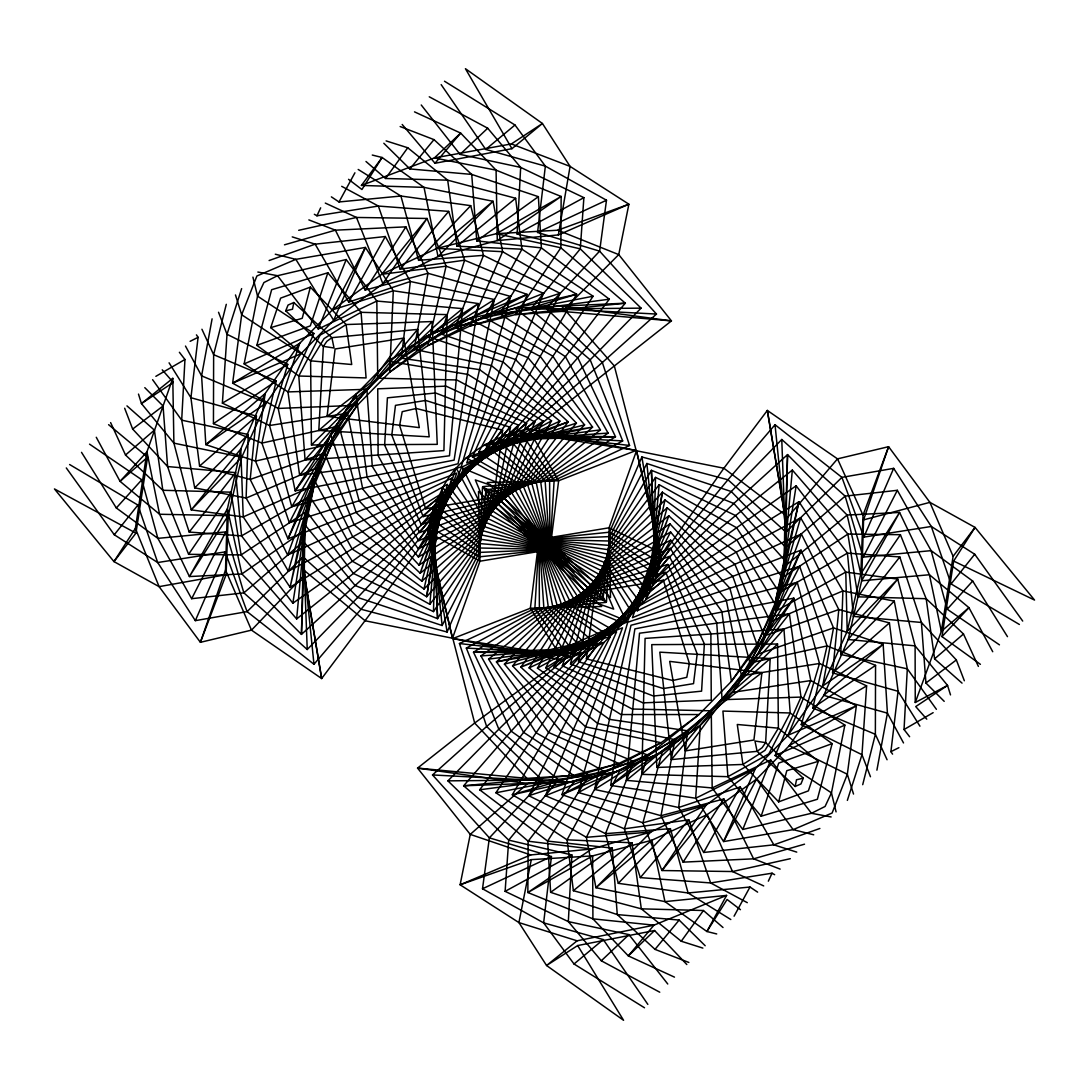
<?xml version="1.0" encoding="UTF-8"?>
<svg xmlns="http://www.w3.org/2000/svg" width="1089" height="1089" viewBox="0 0 1089 1089"><rect width="100%" height="100%" fill="white"/><g stroke="black" fill="none" stroke-linecap="round" stroke-linejoin="round"><path stroke-width="1.5" d="M284.474 244.821L335.398 230.174L405.884 226.852L427.977 273.298L414.065 349.31L491.343 365.536L559.882 421.103L515.151 490.023L499.021 502.043L487.464 518.337L419.034 565.123L359.111 500.749L339.006 426.058L261.918 443.087L213.444 423.635L213.635 354.687L226.294 304.321M804.526 844.179L753.602 858.826L683.116 862.148L661.023 815.702L674.935 739.69L597.657 723.464L529.118 667.897L573.849 598.977L589.979 586.957L601.536 570.663L669.966 523.877L729.889 588.251L749.994 662.942L827.082 645.913L875.556 665.365L875.365 734.313L862.706 784.679M303.6 569.901L365.114 620.771L452.507 638.222L427.8 531.881L433.245 509.298L442.787 487.586L481.134 534.862L542.785 547.699L538.783 539.164L547.699 542.676L531.772 483.094L484.782 444.652L592.579 427.119L485.381 449.621L506.344 439.657L528.873 433.436L671.437 320.901L561.556 306.132L614.332 365.945L636.139 450.451L528.356 429.052C493.412 435.804 459.585 455.175 442.787 487.586L426.67 596.758L443.386 492.555L433.79 513.845L428.317 536.251L321.663 678.556L303.6 569.901L304.076 523.782L313.251 478.234L330.743 434.32L356.035 394.354L388.433 361.221L426.725 336.188L527.076 294.37L466.718 462.948L568.186 421.851L503.377 362.174L426.725 336.188L469.4 318.573L576.68 294.234L485.381 449.621L443.386 492.555L290.082 587.27L243.228 516.907L240.764 449.022L265.185 393.497L299.706 343.334L332.431 309.875L381.749 274.305L437.043 248.319L496.461 233.672L557.799 230.215L628.884 204.201L618.743 254.608L562.183 311.386L515.614 314.558L470.271 325.897L427.854 345.608L389.739 372.139L357.328 405.271L295.187 490.853L278.199 408.429L299.706 343.334L232.638 383.178L278.199 408.429L357.328 405.271L331.873 443.754L287.972 538.851L255.479 461.083L265.185 393.497L205.835 444.652L255.479 461.083L331.873 443.754L314.122 485.558L290.082 587.27L313.251 478.234L352.169 549.06L426.67 596.758L481.134 534.862L495.059 498.34L531.772 483.094L592.579 427.119L540.416 356.566L469.4 318.573M915.25 702.5L941.345 631.293L953.106 556.343L929.897 502.356L888.597 446.681L863.019 515.179L860.841 573.876L847.201 631.252L822.685 685.975L788.041 735.252L755.33 768.711L706.108 805.166L650.909 831.955L586.399 837.305L512.32 794.766L548.584 732.434L604 642.51L645.981 599.576L655.687 579.076L661.186 556.955L723.886 468.229L767.337 410.444L785.496 519.889L785.033 566.103L775.79 611.147L845.772 572.093L897.744 579.117L915.1 645.859L915.25 702.5L947.553 685.43L950.506 694.905M863.019 515.179L837.509 458.864L767.337 410.444L784.87 514.634L784.284 559.787L774.919 603.823L757.046 644.593L731.386 681.415L698.988 714.547L610.684 785.414L695.708 798.237L755.33 768.711L723.6 841.579L793.146 829.641L832.105 813.02L847.324 774.252L856.362 705.822L810.801 680.571L732.693 692.332L700.281 725.465L662.194 752.159L619.655 770.808L574.243 781.643L527.539 783.644L417.563 768.099L474.668 723.055L560.631 659.784L583.119 653.277L604 642.51L496.421 661.881L548.584 732.434L618.77 763.484L661.077 742.725L698.988 714.547L620.975 714.547L545.793 667.856L581.376 594.049L594.131 581.798L670.252 548.312L716.712 622.581L722.116 699.71L801.014 697.083L844.86 725.097L831.452 792.86L825.081 806.459L811.455 813.292L742.78 829.464L712.165 787.946L711.267 710.804L632.164 709.034L554.11 667.067L584.888 591.259L596.84 578.232L670.688 540.158L721.83 611.419L731.386 681.415L793.813 598.147L810.801 680.571L788.041 735.252L856.362 705.822L789.294 745.666L756.569 779.125L707.237 814.572L651.889 840.204L592.607 855.886L531.296 859.643L460.116 884.799L470.257 834.392L527.539 783.644M172.783 378.332L146.947 451.84L135.39 528.396L159.103 586.644L200.403 642.319L226.09 574.679L228.227 515.696L241.744 457.257L191.256 509.883L240.764 449.022L227.41 508.781L225.518 569.983L251.491 630.136L321.663 678.556L304.226 575.155L304.825 530.098L314.122 485.558L243.228 516.907L191.256 509.883L173.9 443.141L172.783 378.332L141.447 403.57L173.9 443.141L241.744 457.257L266.301 402.903L300.959 353.734L333.67 320.275L382.879 283.712L438.023 256.568L497.278 240.587L558.371 234.925L628.884 204.201L570.078 166.413L511.394 143.925L434.361 157.946L361.425 185.429L382.103 157.497L424.029 187.376L493.058 201.274L502.601 251.695L470.271 325.897L576.68 294.234L502.601 251.695L437.043 248.319L493.058 201.274L438.023 256.568L424.029 187.376L361.425 185.429M447.157 314.626L443.917 450.601L305.056 459.926L298.794 376.018L320.18 335.058L361.085 312.325L447.157 314.626L372.574 383.981L305.056 459.926M641.843 774.374L645.083 638.399L783.944 629.074L790.206 712.982L768.82 753.942L727.915 776.675L641.843 774.374L716.426 705.019L783.944 629.074M126.964 405.884L154.393 430.141L162.819 490.281L188.601 554.315L241.105 554.927L306.526 511.381L353.394 573.44L433.476 611.61L436.321 504.724L479.609 543.588L542.458 548.761L532.848 533.624L548.761 542.322L540.62 481.215L498.925 440.718L565.409 356.648L609.336 299.203L541.369 247.897L476.764 240.914L471.728 174.417L433.98 139.623L400.167 126.542M688.833 962.458L655.02 949.377L617.272 914.583L612.236 848.086L547.631 841.103L479.664 789.797L523.591 732.353L590.075 648.282L548.38 607.785L540.239 546.678L556.152 555.376L546.542 540.239L609.391 545.412L652.679 584.276L655.524 477.39L735.606 515.56L782.474 577.619L847.895 534.073L900.399 534.685L926.181 598.719L934.607 658.859L962.036 683.116M785.496 519.889L837.509 458.864L888.597 446.681L863.577 519.875L861.658 580.777L848.181 639.502L823.801 695.381L789.294 745.666L847.324 774.252L853.531 794.058M152.596 379.68L181.686 420.163L248.251 434.525L246.114 498.068L288.34 571.194L352.741 536.85L447.28 484.469L482.318 530.602L543.003 547.195L540.457 540.729L547.182 542.907L527.457 484.442L478.697 452.343L527.974 357.668L560.154 293.268L483.475 255.357L418.598 260.339L400.902 196.02L358.186 169.462M936.404 709.32L907.314 668.837L840.749 654.475L842.886 590.932L800.66 517.806L736.259 552.15L641.72 604.531L606.682 558.398L545.997 541.805L548.543 548.271L541.818 546.093L561.543 604.558L610.303 636.657L561.026 731.332L528.846 795.732L605.525 833.643L670.402 828.661L688.098 892.98L730.814 919.538M81.525 452.343L116.319 507.964L157.864 538.361L225.818 531.895L243.868 592.865L307.234 649.52L357.723 597.466L431.244 519.194L479.214 552.409L542.268 549.836L514.838 516.812L549.85 542.091L549.618 480.412L513.477 435.11L590.17 359.792L641.094 308.146L580.287 248.877L517.125 234.026L520.665 167.393L487.695 128.216L429.257 96.798M1007.475 636.657L972.681 581.036L931.136 550.639L863.182 557.105L845.132 496.135L781.766 439.48L731.277 491.534L657.756 569.806L609.786 536.591L546.732 539.164L574.162 572.188L539.15 546.909L539.382 608.588L575.523 653.89L498.83 729.208L447.906 780.854L508.713 840.123L571.875 854.974L568.335 921.607L601.305 960.784L659.743 992.202M179.386 352.278L184.953 359.493L181.686 420.163L194.713 487.858L246.114 498.068L318.655 467.249L352.741 536.85L424.002 589.04L482.318 530.602L496.434 499.62L527.457 484.442L584.575 424.86L527.974 357.668L455.256 327.571L483.475 255.357L470.707 205.658L400.902 196.02L339.019 201.969L331.383 196.864M318.805 430.441L323.365 346.37L326.877 341.32L331.886 337.658L417.632 329.395L429.189 436.839L318.805 430.441L372.234 383.668L417.632 329.395M770.195 658.559L765.635 742.63L762.123 747.68L757.114 751.342L671.369 759.605L659.811 652.161L770.195 658.559L716.766 705.332L671.369 759.605M909.614 736.722L904.047 729.507L907.314 668.837L894.287 601.142L842.886 590.932L770.345 621.751L736.259 552.15L664.998 499.96L606.682 558.398L592.566 589.38L561.543 604.558L504.425 664.14L561.026 731.332L633.744 761.429L605.525 833.643L618.293 883.342L688.098 892.98L749.981 887.031L757.617 892.136M269.119 260.53L315.157 244.167L385.315 236.531L410.349 281.493L401.351 358.199L479.541 369.634L551.551 420.858L511.313 492.364L497.796 503.826L419.701 532.575L378.128 455.57L377.747 388.814L446.027 386.146L526.64 423.226L500.79 500.749L489.696 514.484L418.407 556.996L362.773 489.043L347.514 413.248L269.514 425.513L222.387 403.121L227.016 334.296L241.649 288.612M819.881 828.47L773.843 844.833L703.685 852.469L678.651 807.507L687.649 730.801L609.459 719.366L537.449 668.142L577.687 596.636L591.204 585.174L669.299 556.425L710.872 633.43L711.253 700.186L642.973 702.854L562.36 665.774L588.21 588.251L599.304 574.516L670.593 532.004L726.227 599.957L741.486 675.752L819.486 663.487L866.613 685.879L861.984 754.704L847.351 800.388M667.761 984.007L628.966 934.621L568.335 921.607L505.119 891.346L508.713 840.123L558.33 779.86L498.83 729.208L466.337 648.091L539.382 608.588L603.007 599.127L609.786 536.591L646.866 463.492L731.277 491.534L785.754 547.304L845.132 496.135L897.336 490.309L931.136 550.639L947.212 609.227L999.457 644.851M421.239 104.993L460.034 154.379L520.665 167.393L583.881 197.654L580.287 248.877L530.67 309.14L590.17 359.792L622.663 440.909L549.618 480.412L485.993 489.873L479.214 552.409L442.134 625.508L357.723 597.466L303.246 541.696L243.868 592.865L191.664 598.691L157.864 538.361L141.788 479.773L89.543 444.149M257.862 272.046L277.545 275.708L318.274 329.014L376.835 301.054L462.566 308.636L449.485 455.787L299.625 475.24L287.986 391.917L313.904 333.479L257.548 296.14L252.92 277.11M831.138 816.954L811.455 813.292L770.726 759.986L712.165 787.946L626.434 780.364L639.515 633.213L789.375 613.76L801.014 697.083L775.096 755.521L831.452 792.86L836.08 811.89M144.796 387.657L163.064 405.993L167.597 466.541L189.214 532.058L241.554 535.883L309.616 496.448L352.387 561.271L429.828 604.3L439.534 497.755L480.235 539.205L542.608 548.23L536.428 536.959L548.216 542.485L536.169 482.019L491.942 444.176L552.926 356.226L593.097 296.222L521.93 249.19L456.985 246.196L447.674 180.161L407.749 147.764L386.119 140.903M702.881 948.097L681.251 941.236L641.326 908.839L632.015 842.804L567.07 839.81L495.903 792.778L536.074 732.774L597.058 644.824L552.831 606.981L540.784 546.515L552.572 552.041L546.392 540.77L608.765 549.795L649.466 591.245L659.172 484.7L736.613 527.729L779.384 592.552L847.446 553.117L899.786 556.942L921.403 622.459L925.936 683.007L944.204 701.343M110.615 422.6L125.521 455.011L162.819 490.281L231.031 492.174L241.105 554.927L296.657 618.933L306.526 511.381M782.474 577.619L792.343 470.067L847.895 534.073L857.969 596.826L926.181 598.719L963.479 633.989L978.385 666.4M169.081 362.828L190.929 397.716L256.432 416.134L250.198 479.446L287.646 555.022L354.088 524.694L451.785 478.194L483.775 526.409L543.248 546.705L541.696 541.886L546.692 543.166L523.237 486.048L472.503 457.012L515.601 359.547L543.588 293.309L464.608 260.203L400.167 269.16L378.359 206.052L341.701 186.328M919.919 726.172L898.071 691.284L832.568 672.866L838.802 609.554L801.354 533.978L734.912 564.306L637.215 610.806L605.225 562.591L545.752 542.295L547.304 547.114L542.308 545.834L565.763 602.952L616.497 631.988L573.399 729.453L545.412 795.691L624.392 828.797L688.833 819.84L710.641 882.948L747.299 902.672M441.154 84.615L485.708 149.424L545.358 166.141L606.491 200.226L599.617 251.151L546.229 308.282L602.353 362.501L629.551 445.469L554.138 480.44L482.985 486.592L550.408 542.023L554.138 480.44L520.991 432.973L602.353 362.501L656.476 314.054L599.617 251.151L537.558 232.461L545.358 166.141L514.988 125.017L444.489 81.226M647.846 1004.385L603.292 939.576L543.642 922.859L482.509 888.774L489.383 837.849L542.771 780.718L486.647 726.499L459.449 643.531L534.862 608.56L606.015 602.408L538.592 546.977L534.862 608.56L568.009 656.027L486.647 726.499L432.524 774.946L489.383 837.849L551.442 856.539L543.642 922.859L574.012 963.983L644.511 1007.774M196.428 334.868L198.089 337.331L190.929 397.716L199.573 466.092L250.198 479.446L324.549 453.106L354.088 524.694L421.838 581.186L483.775 526.409L497.537 500.654L523.237 486.048L576.435 423.104L515.601 359.547L441.072 333.969L464.608 260.203L448.668 211.389L378.359 206.052L316.953 215.799L314.353 214.288M327.081 416.379L335.085 348.984L403.624 338.107L419.319 427.623L327.081 416.379L370.995 382.511L403.624 338.107M761.919 672.621L753.915 740.016L685.376 750.893L669.681 661.377L761.919 672.621L718.005 706.489L685.376 750.893M892.572 754.133L890.911 751.669L898.071 691.284L889.427 622.908L838.802 609.554L764.451 635.894L734.912 564.306L667.162 507.814L605.225 562.591L591.463 588.346L565.763 602.952L512.565 665.896L573.399 729.453L647.928 755.031L624.392 828.797L640.332 877.611L710.641 882.948L772.047 873.201L774.647 874.712M538.034 547.018L530.357 608.261L560.1 655.401C609.527 644.634 652.352 603.088 660.669 552.586L636.493 450.778L723.886 468.229L784.87 514.634M550.966 541.982L558.643 480.739L528.356 429.052M502.614 430.114L493.848 497.21L425.649 508.808L399.609 425.472L402.222 411.669L416.229 408.484L502.614 430.114L467.235 472.354L425.649 508.808M586.386 658.886L595.152 591.79L663.351 580.192L689.391 663.528L686.778 677.331L672.771 680.516L586.386 658.886L621.765 616.646L663.351 580.192M226.09 574.679L159.103 586.644L113.964 561.597L135.948 533.134L147.587 457.162L108.601 424.669M980.399 664.331L941.985 636.616L953.665 561.08L975.036 527.403L929.897 502.356L863.577 519.875M124.663 408.239L132.654 429.052L167.597 466.541L235.537 472.626L241.554 535.883L292.859 603.211L309.616 496.448M779.384 592.552L796.141 485.789L847.446 553.117L853.463 616.374L921.403 622.459L956.346 659.948L964.337 680.761M558.371 234.925L570.078 166.413L542.431 123.493L465.425 68.702L511.953 148.676L542.431 123.493L511.394 143.925M212.096 318.832L201.588 375.855L205.835 444.652L266.301 402.903L201.588 375.855L185.484 346.057M876.904 770.168L887.412 713.145L883.165 644.348L833.521 627.917L758.175 654.013L732.693 692.332L793.813 598.147L634.887 628.884L610.684 785.414L700.281 725.465L695.708 798.237L723.6 841.579L756.569 779.125L793.146 829.641L813.701 834.787M293.812 302.524L292.505 309.235L285.713 310.801L323.365 346.37L334.024 347.99L331.886 337.658L293.812 302.524L288.041 305.056L285.713 310.801M795.188 786.476L796.495 779.765L803.287 778.199L765.635 742.63L754.976 741.01L757.114 751.342L795.188 786.476L800.96 783.944L803.287 778.199M510.469 427.324L496.285 499.483L423.145 516.608L391.809 435.069L395.47 405.367L425.676 400.439L510.469 427.324L467.467 472.585L423.145 516.608M531.296 859.643L518.922 922.587L546.569 965.507L623.575 1020.298L577.674 945.551L546.569 965.507L577.102 940.814L653.931 925.174L726.594 895.403L706.897 931.503L664.971 901.624L595.942 887.726L586.399 837.305L619.655 770.808L512.32 794.766L618.77 763.484L573.495 775.327L463.642 785.809L528.151 841.212L591.776 848.984L650.909 831.955L595.942 887.726L651.889 840.204L664.971 901.624L726.594 895.403M578.531 661.676L592.715 589.517L665.855 572.392L697.191 653.931L693.53 683.633L663.324 688.561L578.531 661.676L621.533 616.415L665.855 572.392M244.14 363.903L257.548 296.14L263.919 282.541L277.545 275.708L346.22 259.536L376.835 301.054L377.733 378.196L456.836 379.966L534.89 421.933L504.112 497.741L492.16 510.768L418.312 548.842L367.17 477.581L356.035 394.354L295.187 490.853L454.113 460.116L478.316 303.586L393.292 290.763L332.431 309.875L365.4 247.421L393.292 290.763L389.739 372.139L478.316 303.586L388.433 361.221L468.025 374.453L543.207 421.144L507.624 494.951L494.869 507.202L418.748 540.688L372.288 466.419L366.884 389.29L287.986 391.917L244.14 363.903L313.904 333.479M292.247 236.885L315.157 244.167L348.698 302.075L410.349 281.493L494.365 299.529L479.541 369.634L458.006 463.737L291.757 506.698L269.514 425.513L287.755 364.393L227.016 334.296L218.535 312.257M796.753 852.115L773.843 844.833L740.302 786.925L678.651 807.507L594.635 789.471L609.459 719.366L630.994 625.263L797.243 582.302L819.486 663.487L801.245 724.607L861.984 754.704L870.465 776.743M775.79 611.147L798.918 501.73L736.831 539.94L645.981 599.576L662.33 492.242L736.831 539.94L774.919 603.823L798.918 501.73L845.772 572.093L847.201 631.252L897.744 579.117L848.181 639.502L915.1 645.859L947.553 685.43L915.726 706.584L926.78 719.162M424.002 589.04L447.28 484.469M641.72 604.531L664.998 499.96M201.928 329.246L213.635 354.687L276.211 381L261.918 443.087L289.347 522.72L359.111 500.749L461.246 466.773L491.343 365.536L510.632 296.439L427.977 273.298L365.142 290.069L335.398 230.174L308.854 219.896M887.072 759.754L875.365 734.313L812.789 708L827.082 645.913L799.653 566.28L729.889 588.251L627.754 622.227L597.657 723.464L578.368 792.561L661.023 815.702L723.858 798.931L753.602 858.826L780.146 869.104M310.351 287.128L302.225 318.301L270.725 327.639L310.61 360.827L351.72 364.516L346.084 324.549L310.351 287.128L280.622 298.127L270.725 327.639M778.649 801.872L786.775 770.699L818.275 761.361L778.39 728.173L737.28 724.484L742.916 764.451L778.649 801.872L808.378 790.873L818.275 761.361M518.5 425.023L498.34 501.403L485.49 522.312L420.177 573.195L356.212 512.647L330.743 434.32L287.972 538.851L456.781 473.116L420.177 573.195L456.155 467.916L485.49 522.312L543.52 546.229L542.649 542.771L546.215 543.465L519.14 487.913L466.106 457.748L568.186 421.851L519.14 487.913L498.394 501.457L421.171 524.544L384.635 445.115L387.412 397.839L435.614 392.979L518.5 425.023L467.385 472.503L421.171 524.544M790.315 858.69L732.502 871.54L661.962 870.533L706.108 805.166L642.918 822.808L561.924 794.63L661.077 742.725L585.623 726.826L520.814 667.149L569.86 601.087L590.606 587.543L667.829 564.456L704.365 643.885L701.588 691.161L653.386 696.021L570.5 663.977L590.66 587.597L603.51 566.688L668.823 515.805L732.788 576.353L757.046 644.593L801.028 550.149L833.521 627.917L822.685 685.975L883.165 644.348L823.801 695.381L887.412 713.145L903.516 742.943M256.854 345.363L271.624 289.728L327.843 272.781L361.085 312.325L366.081 377.924L298.794 376.018L256.854 345.363L310.324 325.87L327.843 272.781M832.146 743.637L817.376 799.272L761.157 816.219L727.915 776.675L722.919 711.076L790.206 712.982L832.146 743.637L778.676 763.13L761.157 816.219M421.838 581.186L451.785 478.194M637.215 610.806L667.162 507.814M288.34 571.194L318.655 467.249M770.345 621.751L800.66 517.806M225.518 569.983L200.403 642.319L251.491 630.136L304.226 575.155M287.646 555.022L324.549 453.106M764.451 635.894L801.354 533.978M318.274 329.014L346.22 259.536M742.78 829.464L770.726 759.986M758.175 654.013L801.028 550.149L732.788 576.353L632.437 617.667L668.823 515.805L631.811 612.467L603.51 566.688L545.48 542.771L546.351 546.229L542.785 545.535L569.86 601.087L621.873 622.636L520.814 667.149L622.5 627.836L585.623 726.826L561.924 794.63L662.194 752.159L642.918 822.808L661.962 870.533L707.237 814.572L732.502 871.54L763.702 885.915M69.614 464.527L137.895 505.065L157.701 562.537L195.339 620.648L247.08 611.623L303.069 556.928L361.044 609.241L447.116 632.015L479.432 556.819L482.495 487.096L542.227 550.381L479.432 556.819L429.406 526.613L361.044 609.241L313.972 664.263L247.08 611.623L225.151 551.892L157.701 562.537L114.277 534.753L66.293 467.93M1019.386 624.473L951.105 583.935L931.299 526.463L893.661 468.352L841.92 477.377L785.931 532.072L727.956 479.759L641.884 456.985L609.568 532.181L606.505 601.904L546.773 538.619L609.568 532.181L659.594 562.387L727.956 479.759L775.028 424.737L841.92 477.377L863.849 537.108L931.299 526.463L974.723 554.247L1022.707 621.07M195.339 620.648L225.151 551.892M863.849 537.108L893.661 468.352M419.034 565.123L461.668 467.167L559.882 421.103M669.966 523.877L627.332 621.833L529.118 667.897M316.953 215.799L320.67 207.822M768.33 881.178L772.047 873.201M191.664 598.691L225.818 531.895M863.182 557.105L897.336 490.309M289.347 522.72L339.006 426.058M418.407 556.996L463.574 468.951L551.551 420.858M670.593 532.004L625.426 620.049L537.449 668.142M749.994 662.942L799.653 566.28M339.019 201.969L354.919 172.811M429.828 604.3L480.235 539.205L493.371 496.761L536.169 482.019L600.42 429.856L552.926 356.226L484.7 317.43L521.93 249.19L515.642 198.28L447.674 180.161L385.56 178.487L365.986 161.485M659.172 484.7L608.765 549.795L595.629 592.239L552.831 606.981L488.58 659.144L536.074 732.774L604.3 771.57L567.07 839.81L573.359 890.72L641.326 908.839L703.44 910.513L723.014 927.515M734.081 916.189L749.981 887.031M348.698 302.075L385.315 236.531M703.685 852.469L740.302 786.925M291.757 506.698L347.514 413.248M418.312 548.842L465.085 470.353L543.207 421.144M670.688 540.158L623.915 618.647L545.793 667.856M741.486 675.752L797.243 582.302M433.476 611.61L479.609 543.588L491.343 494.869L540.62 481.215L608.07 433.082L565.409 356.648L499.837 313.727L541.369 247.897L538.374 196.673L471.728 174.417L409.859 168.931L383.818 143.258M655.524 477.39L609.391 545.412L597.657 594.131L548.38 607.785L480.93 655.918L523.591 732.353L589.163 775.273L547.631 841.103L550.626 892.327L617.272 914.583L679.141 920.069L705.182 945.742M365.142 290.069L405.884 226.852M683.116 862.148L723.858 798.931M135.39 528.396L113.964 561.597L54.45 488.934L135.948 533.134M188.601 554.315L231.031 492.174M857.969 596.826L900.399 534.685M418.748 540.688L466.201 471.387L534.89 421.933M670.252 548.312L622.799 617.613L554.11 667.067M385.56 178.487L407.749 147.764M681.251 941.236L703.44 910.513M953.106 556.343L975.036 527.403L1034.55 600.066L953.665 561.08M189.214 532.058L235.537 472.626M853.463 616.374L899.786 556.942M299.625 475.24L366.884 389.29M419.701 532.575L466.963 472.109L526.64 423.226M669.299 556.425L622.037 616.891L562.36 665.774M722.116 699.71L789.375 613.76M114.277 534.753L137.895 505.065M951.105 583.935L974.723 554.247M409.859 168.931L433.98 139.623M655.02 949.377L679.141 920.069M400.167 269.16L448.668 211.389M640.332 877.611L688.833 819.84M402.181 124.473L435.001 163.268L460.661 133.089L496.08 170.156L561.148 196.469L560.849 247.788L515.614 314.558L625.358 303.191L560.849 247.788L496.461 233.672L561.148 196.469L497.278 240.587L496.08 170.156L434.361 157.946L460.661 133.089L414.514 111.868M667.829 564.456L621.615 616.497L570.5 663.977M116.319 507.964L141.788 479.773M947.212 609.227L972.681 581.036M941.985 636.616L968.938 607.648L929.434 574.747L899.582 512.443L847.119 515.056L785.033 566.103L787.551 454.603L733.836 503.472L655.687 579.076L651.426 470.312L733.836 503.472L784.284 559.787L787.551 454.603L847.119 515.056L860.841 573.876L899.582 512.443L861.658 580.777L929.434 574.747L941.345 631.293L968.938 607.648L992.732 651.726M432.156 321.554L372.765 384.158L311.454 444.979L310.61 360.827L324.018 338.652L346.084 324.549L432.156 321.554L437.247 444.366L311.454 444.979M656.844 767.446L716.235 704.842L777.546 644.021L778.39 728.173L764.982 750.348L742.916 764.451L656.844 767.446L651.753 644.634L777.546 644.021M418.598 260.339L470.707 205.658M618.293 883.342L670.402 828.661M194.713 487.858L248.251 434.525M840.749 654.475L894.287 601.142M686.819 964.527L654.571 930.51L628.339 955.911L592.92 918.844L527.852 892.531L528.151 841.212L574.243 781.643L463.642 785.809L511.149 731.168L583.119 653.277L473.497 652.229L511.149 731.168L573.495 775.327L526.913 778.39L417.563 768.099L470.257 834.392L530.738 854.933L591.776 848.984L527.852 892.531L592.607 855.886L592.92 918.844L653.931 925.174L628.339 955.911L674.486 977.132M460.034 154.379L487.695 128.216M601.305 960.784L628.966 934.621M147.587 457.162L120.062 481.352L159.566 514.253L189.418 576.557L241.881 573.944L304.825 530.098L301.449 634.397L241.881 573.944L227.41 508.781L189.418 576.557L228.227 515.696L159.566 514.253L146.947 451.84L120.062 481.352L96.268 437.274M199.573 466.092L256.432 416.134M832.568 672.866L889.427 622.908M125.521 455.011L154.393 430.141M934.607 658.859L963.479 633.989M485.708 149.424L514.988 125.017M574.012 963.983L603.292 939.576M436.321 504.724L353.394 573.44L296.657 618.933M652.679 584.276L735.606 515.56L792.343 470.067M377.733 378.196L462.566 308.636M626.434 780.364L711.267 710.804M456.985 246.196L515.642 198.28M573.359 890.72L632.015 842.804M132.654 429.052L163.064 405.993M925.936 683.007L956.346 659.948M439.534 497.755L352.387 561.271L292.859 603.211M649.466 591.245L736.613 527.729L796.141 485.789M476.764 240.914L538.374 196.673M550.626 892.327L612.236 848.086M213.444 423.635L276.211 381M812.789 708L875.556 665.365M401.351 358.199L494.365 299.529M594.635 789.471L687.649 730.801M222.387 403.121L287.755 364.393M801.245 724.607L866.613 685.879M155.863 376.331L184.953 359.493M904.047 729.507L933.137 712.669M414.065 349.31L510.632 296.439M578.368 792.561L674.935 739.69M517.125 234.026L583.881 197.654M505.119 891.346L571.875 854.974M190.112 341.32L198.089 337.331M890.911 751.669L898.888 747.68M537.558 232.461L606.491 200.226M482.509 888.774L551.442 856.539M775.096 755.521L844.86 725.097M530.738 854.933L460.116 884.799L518.922 922.587L577.102 940.814M441.072 333.969L543.588 293.309M545.412 795.691L647.928 755.031M455.256 327.571L560.154 293.268M472.503 457.012L576.435 423.104M512.565 665.896L616.497 631.988M528.846 795.732L633.744 761.429M478.697 452.343L584.575 424.86M504.425 664.14L610.303 636.657M298.685 230.31L356.498 217.46L427.038 218.467L446.082 266.192L427.854 345.608L527.076 294.37L446.082 266.192L381.749 274.305L427.038 218.467L382.879 283.712L356.498 217.46L325.298 203.085M484.7 317.43L593.097 296.222M495.903 792.778L604.3 771.57M577.674 945.551L654.571 930.51M435.001 163.268L511.953 148.676M546.773 538.075L609.05 527.797L660.669 552.586M542.227 550.925L479.95 561.203L427.8 531.881M499.837 313.727L609.336 299.203M491.942 444.176L600.42 429.856M488.58 659.144L597.058 644.824M479.664 789.797L589.163 775.273M498.925 440.718L608.07 433.082M480.93 655.918L590.075 648.282M530.67 309.14L641.094 308.146M447.906 780.854L558.33 779.86M546.229 308.282L656.476 314.054M513.477 435.11L622.663 440.909M466.337 648.091L575.523 653.89M432.524 774.946L542.771 780.718M562.183 311.386L671.437 320.901L618.743 254.608L557.799 230.215M520.991 432.973L629.551 445.469M459.449 643.531L568.009 656.027M560.1 655.401L452.861 638.549L474.668 723.055L526.913 778.39M528.873 433.436L636.139 450.451L558.643 480.739L487.273 482.509L610.48 597.548L609.05 527.797L636.493 450.778L661.186 556.955M560.631 659.784L452.861 638.549L530.357 608.261L601.727 606.491L478.52 491.452L479.95 561.203L452.507 638.222L428.317 536.251M372.288 155.046L382.103 157.497L361.916 189.513L348.548 179.317M716.712 933.954L706.897 931.503L727.084 899.487L740.452 909.683M275.299 254.213L295.854 259.359L365.4 247.421L333.67 320.275L295.854 259.359L256.895 275.98L241.676 314.748L232.638 383.178L300.959 353.734L241.676 314.748L235.469 294.942M162.22 369.838L173.274 382.416L141.447 403.57L138.494 394.095M641.884 456.985L659.594 562.387M429.406 526.613L447.116 632.015M646.866 463.492L657.756 569.806M431.244 519.194L442.134 625.508M775.028 424.737L785.931 532.072M303.069 556.928L313.972 664.263M781.766 439.48L785.754 547.304M303.246 541.696L307.234 649.52M304.076 523.782L301.449 634.397L433.79 513.845L437.574 618.688L355.164 585.528L304.076 523.782M662.33 492.242L645.396 594.608L607.866 554.138L546.215 541.301L550.217 549.836L541.301 546.324L557.228 605.906L603.401 637.541L496.421 661.881L557.228 605.906L593.941 590.66L607.866 554.138L662.33 492.242M488.907 492.596L479.269 547.998L437.574 618.688L433.245 509.298L479.269 547.998L542.349 549.292L526.858 528.029L549.305 542.186L545.113 480.671L505.8 435.096L615.503 436.771L577.851 357.832L514.866 308.241L625.358 303.191L506.344 439.657L615.503 436.771L545.113 480.671L488.907 492.596M609.731 541.002L600.093 596.404L543.887 608.329L473.497 652.229L582.574 648.717L543.887 608.329L539.695 546.814L562.142 560.971L546.651 539.708L609.731 541.002L655.142 574.529L651.426 470.312L609.731 541.002M544.908 544.5L544.092 544.5L581.376 594.049L604.449 600.475L596.84 578.232L492.16 510.768L484.551 488.525L507.624 494.951L544.908 544.5M545.317 544.132L544.01 544.037L544.16 545.317L489.696 514.484L475.321 479.909L511.313 492.364L545.317 544.132M544.99 544.963L543.683 544.868L577.687 596.636L613.679 609.091L599.304 574.516L544.84 543.683L544.99 544.963M545.752 543.779L543.411 543.479L543.819 545.766L487.464 518.337L462.716 468.147L515.151 490.023L545.752 543.779M545.589 545.521L543.248 545.221L573.849 598.977L626.284 620.853L601.536 570.663L545.181 543.234L545.589 545.521M500.79 500.749L497.047 500.205L497.796 503.826L532.045 532.861L500.79 500.749M591.953 588.795L588.21 588.251L556.955 556.139L591.204 585.174L591.953 588.795M504.112 497.741L491.561 495.073L494.869 507.202L542.907 543.016L504.112 497.741M597.439 593.927L584.888 591.259L546.093 545.984L594.131 581.798L597.439 593.927"/></g></svg>
